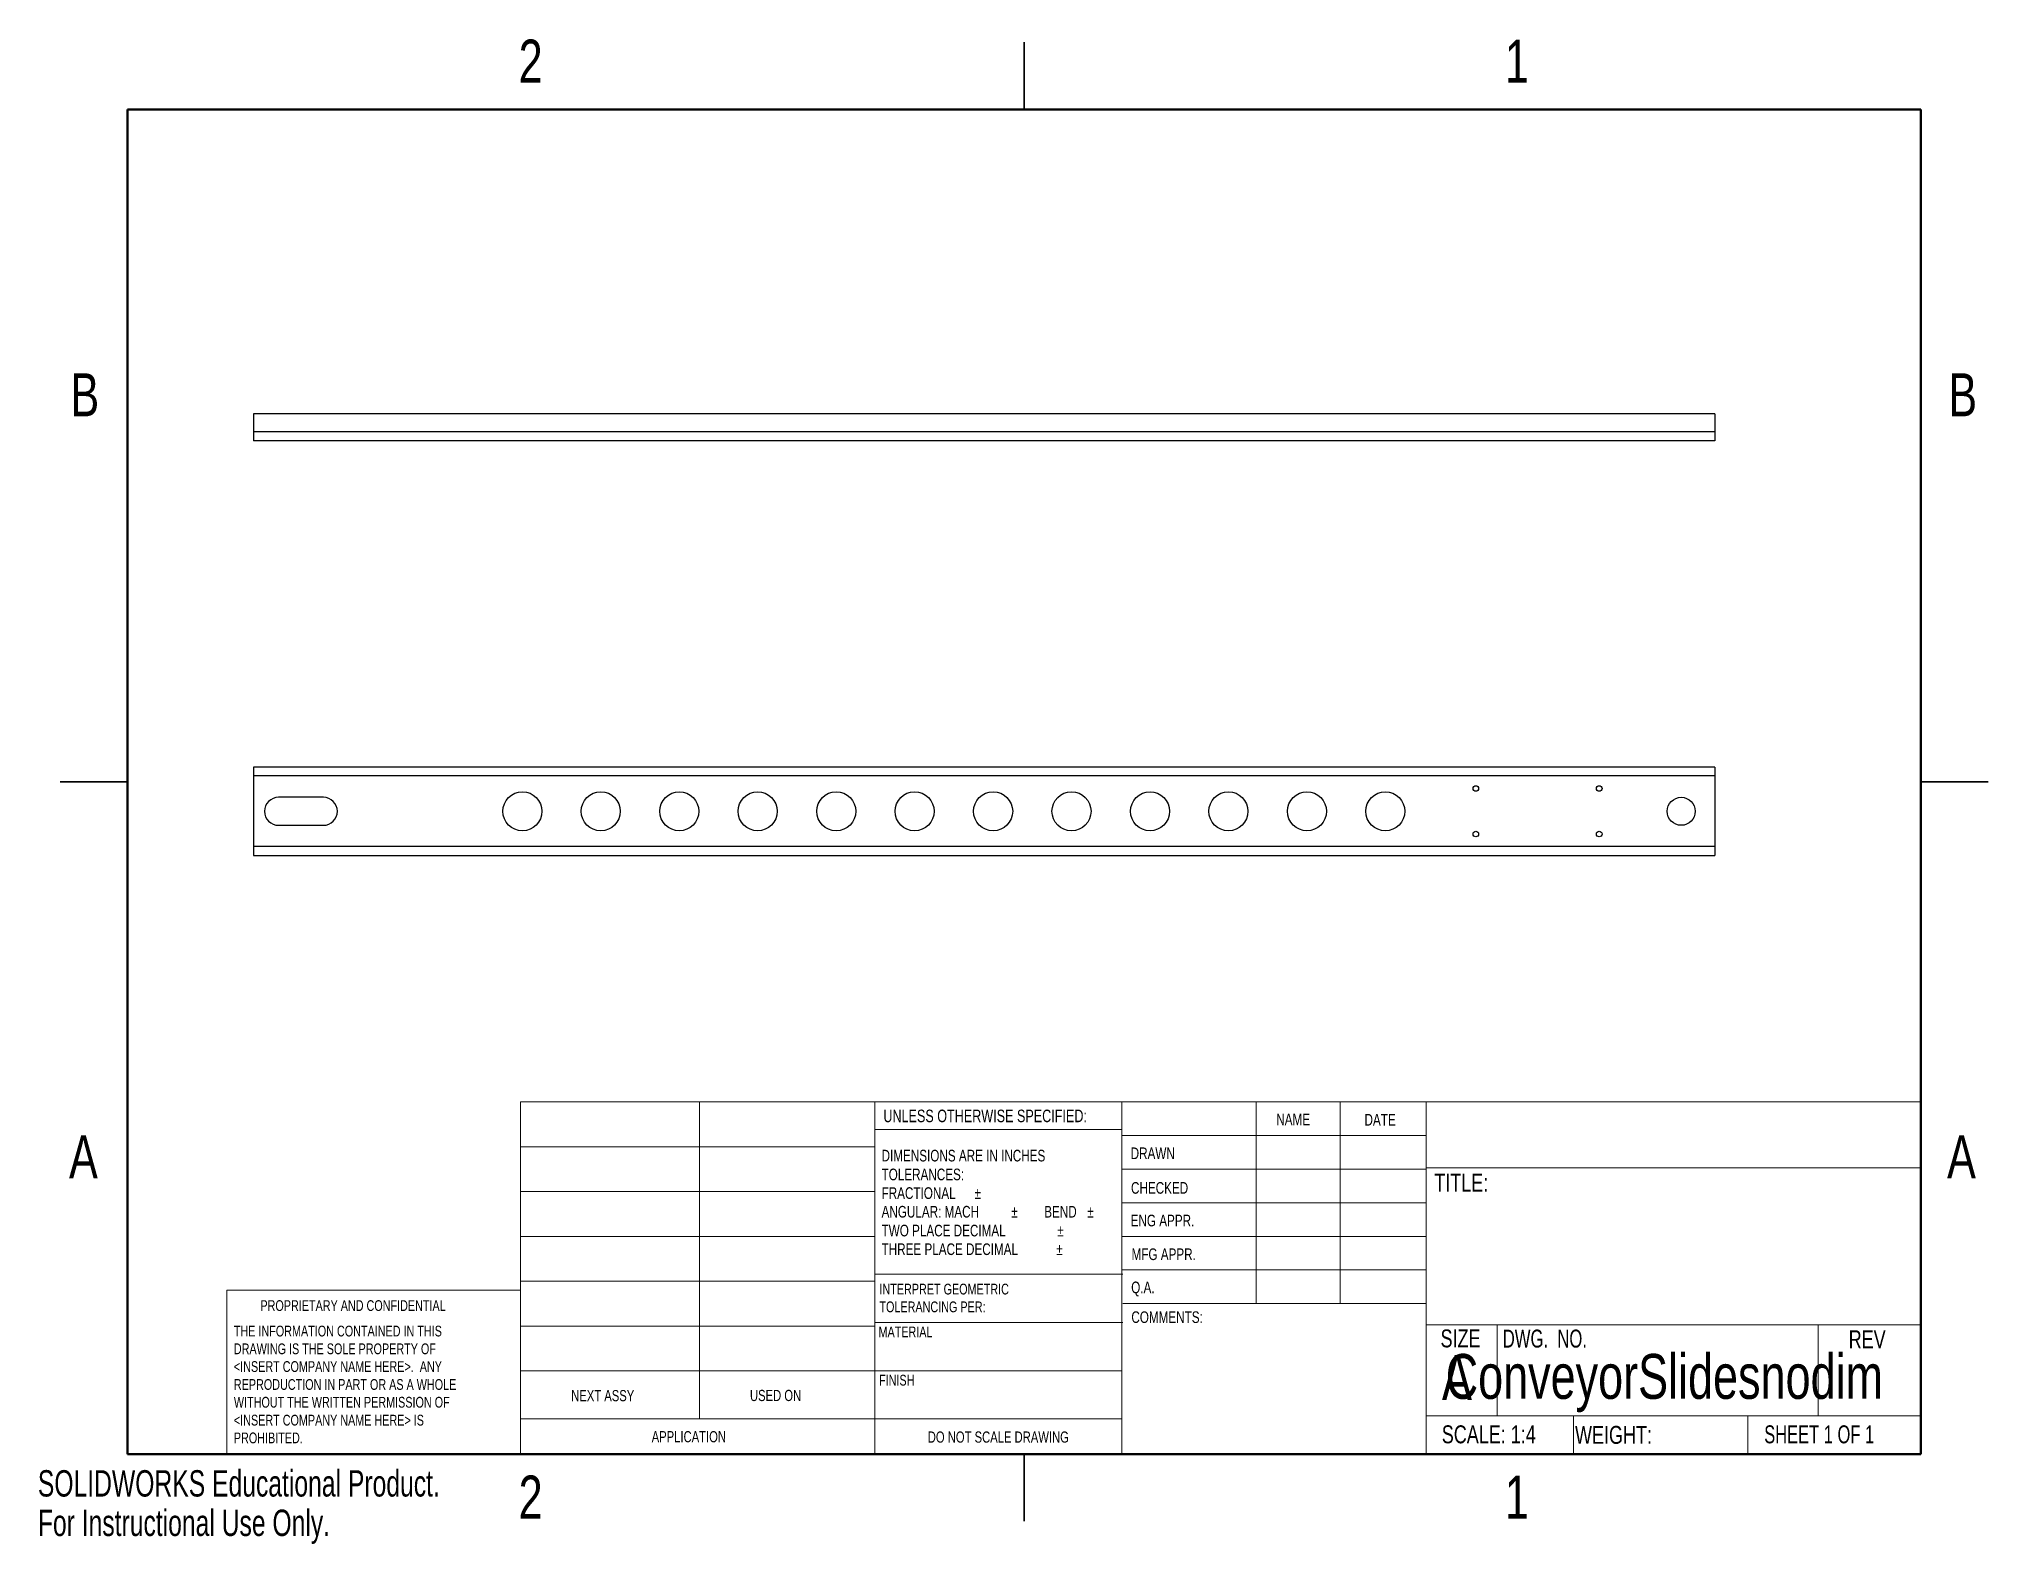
# Model space of a CAD drawing. Header units: inches. Extents: x 0 to 10.9, y 0 to 8.4.
import ezdxf

# ---------------------------------------------------------------- set-up
doc = ezdxf.new("R2010")
doc.units = ezdxf.units.IN
doc.header["$MEASUREMENT"] = 0
doc.styles.add('SLDTEXTSTYLE0', font='TXT', dxfattribs={"width": 0.75})
doc.styles.add('SLDTEXTSTYLE1', font='TXT', dxfattribs={"width": 0.6875})
doc.styles.add('SLDTEXTSTYLE2', font='TXT', dxfattribs={"width": 0.694444})
doc.styles.add('SLDTEXTSTYLE3', font='TXT', dxfattribs={"width": 0.7})

# ---------------------------------------------------------------- blocks, each defined once
blk = doc.blocks.new('SW_NOTE_0')
at = {"color": 0, "linetype": 'Continuous', "lineweight": 0, "char_height": 0.06, "attachment_point": 1, "style": 'SLDTEXTSTYLE0'}
for s, insert in [('INTERPRET GEOMETRIC', (0, 0.077)), ('TOLERANCING PER:', (0, -0.022))]:
    blk.add_mtext(s, dxfattribs=dict(at, insert=insert))
blk = doc.blocks.new('SW_NOTE_0_1')
at = {"color": 0, "linetype": 'Continuous', "lineweight": 0, "char_height": 0.065, "attachment_point": 1, "style": 'SLDTEXTSTYLE0'}
for s, insert in [('DIMENSIONS ARE IN INCHES', (0, 0.084)), ('TOLERANCES:', (0, -0.021)), ('FRACTIONAL', (0, -0.125)), ('%%p', (0.518, -0.125)), ('ANGULAR: MACH', (0, -0.229)), ('%%p', (0.723, -0.229)), ('BEND', (0.907, -0.229)), ('%%p', (1.148, -0.229)), ('TWO PLACE DECIMAL', (0, -0.334)), ('%%p', (0.979, -0.334)), ('THREE PLACE DECIMAL', (0, -0.438)), ('%%p', (0.974, -0.438))]:
    blk.add_mtext(s, dxfattribs=dict(at, insert=insert))
blk = doc.blocks.new('SW_NOTE_0_2')
at = {"color": 0, "linetype": 'Continuous', "lineweight": 0, "char_height": 0.06, "attachment_point": 1, "style": 'SLDTEXTSTYLE0'}
for s, insert in [('THE INFORMATION CONTAINED IN THIS', (0, 0.077)), ('DRAWING IS THE SOLE PROPERTY OF', (0, -0.022)), ('<INSERT COMPANY NAME HERE>.  ANY', (0, -0.121)), ('WITHOUT THE WRITTEN PERMISSION OF', (0, -0.32)), ('REPRODUCTION IN PART OR AS A WHOLE', (0, -0.221)), ('<INSERT COMPANY NAME HERE> IS', (0, -0.42)), ('PROHIBITED.', (0, -0.519))]:
    blk.add_mtext(s, dxfattribs=dict(at, insert=insert))

msp = doc.modelspace()

# ---------------------------------------------------------------- linework, layer by layer
at = {"color": 7, "linetype": 'Continuous', "lineweight": 25}
for p, q in [((5.5, 8.375), (5.5, 8)), ((5.5, 8), (5.5, 8.375)), ((9.352, 6.301), (1.202, 6.301)), ((1.202, 6.301), (1.202, 6.201)), ((9.352, 6.201), (1.202, 6.201)), ((1.202, 6.201), (1.202, 6.151)), ((9.352, 6.301), (9.352, 6.201)), ((9.352, 6.201), (9.352, 6.151)), ((9.352, 6.151), (1.202, 6.151)), ((0.125, 4.25), (0.5, 4.25)), ((0.5, 4.25), (0.125, 4.25)), ((9.352, 4.332), (1.202, 4.332)), ((1.202, 4.332), (1.202, 4.282)), ((9.352, 4.282), (1.202, 4.282)), ((1.202, 4.282), (1.202, 3.888)), ((9.352, 4.332), (9.352, 4.282)), ((9.352, 4.282), (9.352, 3.888)), ((10.875, 4.25), (10.5, 4.25)), ((10.5, 4.25), (10.875, 4.25)), ((1.592, 4.163), (1.342, 4.163)), ((1.342, 4.007), (1.592, 4.007)), ((9.352, 3.888), (1.202, 3.888)), ((1.202, 3.888), (1.202, 3.838)), ((1.202, 3.838), (9.352, 3.838)), ((9.352, 3.888), (9.352, 3.838)), ((5.5, 0.125), (5.5, 0.5)), ((5.5, 0.5), (5.5, 0.125))]:
    msp.add_line(p, q, dxfattribs=at)
at = {"color": 7, "linetype": 'Continuous', "lineweight": 50}
for p, q in [((0.5, 0.5), (0.5, 8)), ((0.5, 8), (10.5, 8)), ((10.5, 8), (10.5, 0.5)), ((10.5, 0.5), (0.5, 0.5))]:
    msp.add_line(p, q, dxfattribs=at)
at = {"color": 7, "linetype": 'Continuous', "lineweight": 18}
for p, q in [((2.691, 2.464), (10.5, 2.464)), ((2.691, 0.5), (2.691, 2.464)), ((3.689, 2.464), (3.689, 0.696)), ((4.668, 0.5), (4.668, 2.464)), ((6.045, 2.464), (6.045, 0.5)), ((6.794, 2.464), (6.794, 1.339)), ((7.262, 2.464), (7.262, 1.339)), ((7.741, 2.464), (7.741, 0.5)), ((6.045, 2.31), (4.668, 2.31)), ((2.691, 2.214), (4.668, 2.214)), ((6.045, 2.277), (7.741, 2.277)), ((6.045, 2.089), (7.741, 2.089)), ((7.741, 2.097), (10.5, 2.097)), ((2.691, 1.964), (4.668, 1.964)), ((6.045, 1.902), (7.741, 1.902)), ((2.691, 1.714), (4.668, 1.714)), ((7.741, 1.714), (6.045, 1.714)), ((7.741, 1.527), (6.045, 1.527)), ((1.054, 0.5), (1.054, 1.414)), ((2.691, 1.414), (1.054, 1.414)), ((2.691, 1.464), (4.668, 1.464)), ((4.668, 1.504), (6.05, 1.504)), ((7.741, 1.339), (6.05, 1.339)), ((2.691, 1.214), (4.668, 1.214)), ((4.668, 1.234), (6.05, 1.234)), ((7.741, 1.22), (10.5, 1.22)), ((8.137, 1.22), (8.137, 0.713)), ((9.928, 1.22), (9.928, 0.713)), ((2.691, 0.964), (4.668, 0.964)), ((4.668, 0.964), (6.045, 0.964)), ((2.691, 0.696), (6.045, 0.696)), ((7.741, 0.713), (10.5, 0.713)), ((8.564, 0.713), (8.564, 0.5)), ((9.536, 0.713), (9.536, 0.5))]:
    msp.add_line(p, q, dxfattribs=at)
at = {"color": 7, "linetype": 'Continuous', "lineweight": 25}
for centre, radius in [((2.702, 4.085), 0.109), ((3.139, 4.085), 0.109), ((3.577, 4.085), 0.109), ((4.014, 4.085), 0.109), ((4.452, 4.085), 0.109), ((4.889, 4.085), 0.109), ((5.327, 4.085), 0.109), ((5.764, 4.085), 0.109), ((6.202, 4.085), 0.109), ((6.639, 4.085), 0.109), ((7.077, 4.085), 0.109), ((7.514, 4.085), 0.109), ((8.019, 4.212), 0.0156), ((8.707, 4.212), 0.0156), ((9.164, 4.085), 0.0781), ((8.019, 3.958), 0.0156), ((8.707, 3.958), 0.0156)]:
    msp.add_circle(centre, radius, dxfattribs=at)
for centre, start, end in [((1.342, 4.085), 90, 270), ((1.592, 4.085), 270, 90)]:
    msp.add_arc(centre, 0.0781, start, end, dxfattribs=at)

# ---------------------------------------------------------------- block references
at = {"color": 7, "linetype": 'Continuous', "lineweight": 0}
for name, p in [('SW_NOTE_0_1', (4.705, 2.113)), ('SW_NOTE_0', (4.693, 1.373)), ('SW_NOTE_0_2', (1.093, 1.139))]:
    msp.add_blockref(name, p, dxfattribs=at)

# ---------------------------------------------------------------- texts
for s, insert, char_height, attachment_point, style in [('2', (2.748, 8.389), 0.24, 2, 'SLDTEXTSTYLE0'), ('1', (8.248, 8.389), 0.24, 2, 'SLDTEXTSTYLE0'), ('B', (0.262, 6.528), 0.24, 2, 'SLDTEXTSTYLE0'), ('B', (10.734, 6.528), 0.24, 2, 'SLDTEXTSTYLE0'), ('UNLESS OTHERWISE SPECIFIED:', (4.715, 2.421), 0.07, 1, 'SLDTEXTSTYLE0'), ('NAME', (6.906, 2.399), 0.065, 1, 'SLDTEXTSTYLE0'), ('DATE', (7.398, 2.397), 0.065, 1, 'SLDTEXTSTYLE0'), ('A', (0.254, 2.278), 0.24, 2, 'SLDTEXTSTYLE0'), ('DRAWN', (6.094, 2.21), 0.065, 1, 'SLDTEXTSTYLE0'), ('A', (10.727, 2.278), 0.24, 2, 'SLDTEXTSTYLE0'), ('CHECKED', (6.096, 2.017), 0.065, 1, 'SLDTEXTSTYLE0'), ('TITLE:', (7.787, 2.063), 0.1, 1, 'SLDTEXTSTYLE0'), ('ENG APPR.', (6.094, 1.835), 0.065, 1, 'SLDTEXTSTYLE0'), ('MFG APPR.', (6.099, 1.647), 0.065, 1, 'SLDTEXTSTYLE0'), ('Q.A.', (6.097, 1.462), 0.065, 1, 'SLDTEXTSTYLE0'), ('PROPRIETARY AND CONFIDENTIAL', (1.241, 1.358), 0.06, 1, 'SLDTEXTSTYLE0'), ('MATERIAL', (4.688, 1.211), 0.06, 1, 'SLDTEXTSTYLE0'), ('COMMENTS:', (6.098, 1.296), 0.065, 1, 'SLDTEXTSTYLE0'), ('SIZE', (7.822, 1.195), 0.1, 1, 'SLDTEXTSTYLE0'), ('DWG.  NO.', (8.169, 1.194), 0.1, 1, 'SLDTEXTSTYLE2'), ('REV', (10.098, 1.19), 0.1, 1, 'SLDTEXTSTYLE0'), ('A', (7.83, 1.052), 0.25, 1, 'SLDTEXTSTYLE0'), ('ConveyorSlidesnodim', (9.07, 1.058), 0.25, 2, 'SLDTEXTSTYLE0'), ('FINISH', (4.691, 0.942), 0.06, 1, 'SLDTEXTSTYLE0'), ('NEXT ASSY', (2.974, 0.857), 0.0625, 1, 'SLDTEXTSTYLE0'), ('USED ON', (3.971, 0.858), 0.0625, 1, 'SLDTEXTSTYLE0'), ('SCALE: 1:4', (7.829, 0.66), 0.1, 1, 'SLDTEXTSTYLE0'), ('WEIGHT:', (8.572, 0.657), 0.1, 1, 'SLDTEXTSTYLE0'), ('SHEET 1 OF 1', (9.627, 0.66), 0.1, 1, 'SLDTEXTSTYLE1'), ('APPLICATION', (3.423, 0.628), 0.0625, 1, 'SLDTEXTSTYLE0'), ('DO NOT SCALE DRAWING', (5.356, 0.626), 0.0625, 2, 'SLDTEXTSTYLE0'), ('2', (2.748, 0.38), 0.24, 2, 'SLDTEXTSTYLE0'), ('1', (8.248, 0.38), 0.24, 2, 'SLDTEXTSTYLE0')]:
    msp.add_mtext(s, dxfattribs=dict(at, insert=insert, char_height=char_height, attachment_point=attachment_point, style=style))
at = {"color": 7, "linetype": 'Continuous', "char_height": 0.14705, "attachment_point": 1, "style": 'SLDTEXTSTYLE3'}
for s, insert in [('SOLIDWORKS Educational Product.', (0, 0.41)), ('For Instructional Use Only.', (0, 0.19))]:
    msp.add_mtext(s, dxfattribs=dict(at, insert=insert))

doc.saveas('drawing.dxf')
